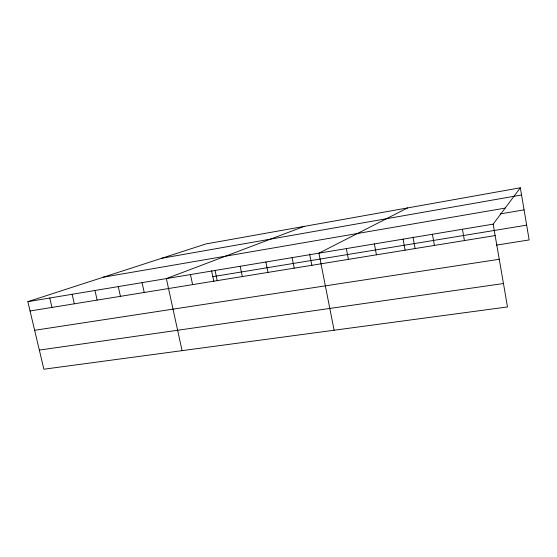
<?xml version="1.0" encoding="UTF-8"?>
<svg xmlns="http://www.w3.org/2000/svg" width="557" height="557" viewBox="0 0 557 557"><rect width="100%" height="100%" fill="white"/><g stroke="black" fill="none" stroke-linecap="round" stroke-linejoin="round"><path stroke-width="0.84" d="M493.168 224.137L507.504 306.935L43.871 369.214L27.85 301.664L493.168 224.137L520.349 187.786L529.15 239.935L496.44 245.115M407.633 207.914L318.924 253.17L334.103 330.231M304.108 226.407L166.362 278.584L182.069 350.652M27.85 301.664L205.916 243.945L520.349 187.786M161.795 258.246L521.561 194.957M103.365 277.184L505.157 208.102M500.464 213.874L524.074 209.864M212.844 276.655L526.657 225.153M30.057 310.98L495.145 235.576M34.638 330.294L499.253 259.27M39.338 350.095L503.451 283.534M49.768 298.009L51.968 307.422M72.132 294.284L74.325 303.802M94.955 290.482L97.148 300.098M118.258 286.597L120.444 296.324M142.056 282.636L144.235 292.467M190.459 274.573L192.618 284.62M211.597 270.799L213.867 281.515M215.065 270.472L217.209 280.637M240.192 266.281L242.33 276.564M265.87 262.006L267.994 272.401M292.105 257.633L294.214 268.147M309.574 253.985L311.885 265.64M346.336 248.603L348.417 259.36M374.374 243.931L376.435 254.821M413.009 237.115L415.125 248.596M403.052 239.148L405.099 250.17M432.399 234.26L434.418 245.421M462.428 229.261L464.427 240.554"/></g></svg>
